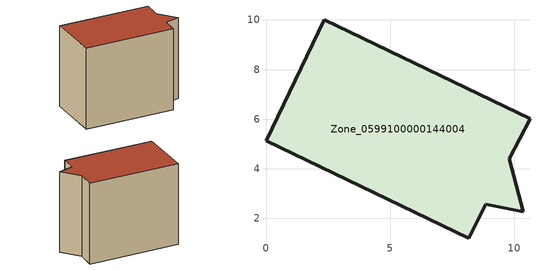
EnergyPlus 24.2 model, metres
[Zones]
Zone_0599100000144004
 floor ground (C_G): 0,5.13 2.34,10 10.64,6.02 9.81,4.41 10.36,2.28 8.87,2.57 8.16,1.21 z4.8
 wall outside (C_F): 2.34,10 0,5.13 8.16,1.21 8.87,2.57 10.36,2.28 9.81,4.41 10.64,6.02 2.34,10 z4.8:13.07
 roof outside (C_R): 8.87,2.57 10.36,2.28 9.81,4.41 10.64,6.02 2.34,10 0,5.13 8.16,1.21 z13.07
[BUILDING]
Pand.0599100000144004: North Axis=0; Terrain=City; Loads Convergence Tolerance Value=0.04; Temperature Convergence Tolerance Value=0.4; Solar Distribution=FullExterior; Maximum Number of Warmup Days=25; Minimum Number of Warmup Days=1
[Site:Location]
Rotterdam.The.Hague.AP_ZH_NLD Design_Conditions: Latitude=51.96; Longitude=4.45; Time Zone=1; Elevation=-4.5
[SITE:GROUNDTEMPERATURE:BUILDINGSURFACE]
18, 18, 18, 18, 18, 18, 18, 18, 18, 18, 18, 18
[MATERIAL] Thermal Absorptance=0.9; Solar Absorptance=0.7; Visible Absorptance=0.7
Name | Roughness | Thickness | Conductivity | Density | Specific Heat
G.TI.1992-2005 | MediumSmooth | 0.15 | 0.06 | 540 | 1210
F.TI.1992-2005 | Rough | 0.3 | 0.12 | 1920 | 840
R.TI.1992-2005 | MediumRough | 0.2 | 0.08 | 1500 | 1000
[CONSTRUCTION]
C_G: G.TI.1992-2005
C_F: F.TI.1992-2005
C_R: R.TI.1992-2005
[ZONE]
Zone_0599100000144004: Type=1; Multiplier=1; Ceiling Height=Autocalculate; Volume=Autocalculate; Floor Area=autocalculate; Part of Total Floor Area=Yes
[ZONEINFILTRATION:DESIGNFLOWRATE]
Infil_Zone_0599100000144004: Zone or ZoneList or Space or SpaceList=Zone_0599100000144004; Schedule=AlwaysOn; Design Flow Rate Calculation Method=Flow/Area; Flow Rate per Floor Area=0.0015; Constant Term Coefficient=1; Temperature Term Coefficient=0; Velocity Term Coefficient=0; Velocity Squared Term Coefficient=0
[HVACTEMPLATE:ZONE:IDEALLOADSAIRSYSTEM]
Zone_0599100000144004: Maximum Heating Supply Air Temperature=50; Minimum Cooling Supply Air Temperature=13; Maximum Heating Supply Air Humidity Ratio=0.0156; Minimum Cooling Supply Air Humidity Ratio=0.0077; Heating Limit=NoLimit; Cooling Limit=NoLimit; Dehumidification Control Type=ConstantSensibleHeatRatio; Cooling Sensible Heat Ratio=0.7; Dehumidification Setpoint=60; Humidification Control Type=None; Humidification Setpoint=30; Outdoor Air Method=None; Outdoor Air Flow Rate per Person=0.00944; Outdoor Air Flow Rate per Zone Floor Area=0; Outdoor Air Flow Rate per Zone=0; Demand Controlled Ventilation Type=None; Outdoor Air Economizer Type=NoEconomizer; Heat Recovery Type=None; Sensible Heat Recovery Effectiveness=0.7; Latent Heat Recovery Effectiveness=0.65
[ZONECONTROL:THERMOSTAT]
ThermostatControl_Zone_0599100000144004: Zone or ZoneList=Zone_0599100000144004; Control Type Schedule=DualSetpointControlType; Control 1=Thermostat_Zone_0599100000144004; Temperature Difference Between Cutout And Setpoint=0
[THERMOSTATSETPOINT:DUALSETPOINT]
Thermostat_Zone_0599100000144004: Heating Setpoint Temperature Schedule=HeatingSetpoint_Zone_0599100000144004; Cooling Setpoint Temperature Schedule=CoolingSetpoint_Zone_0599100000144004
[SCHEDULE:COMPACT]
HeatingSetpoint_Zone_0599100000144004: Through: 12/31, For: AllDays, Until: 24:00, 21
CoolingSetpoint_Zone_0599100000144004: Through: 12/31, For: AllDays, Until: 24:00, 24
DualSetpointControlType: Through: 12/31, For: AllDays, Until: 24:00, 4
AlwaysOn: Through: 12/31, For: AllDays, Until: 24:00, 1
